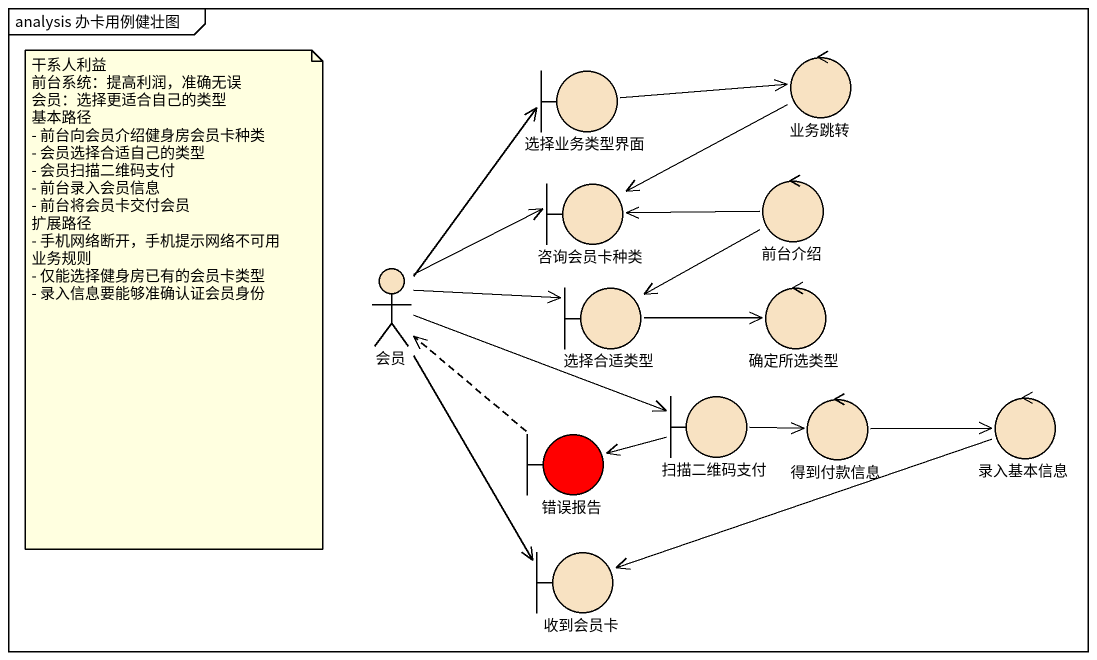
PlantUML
@startuml
mainframe analysis 办卡用例健壮图
boundary 选择业务类型界面 #F8E2C2
control 业务跳转 #F8E2C2
boundary 咨询会员卡种类 #F8E2C2
control 前台介绍 #F8E2C2
actor 会员 #F8E2C1
boundary 选择合适类型 #F8E2C2
control 确定所选类型 #F8E2C2
boundary 扫描二维码支付 #F8E2C2
control 得到付款信息 #F8E2C2
control 录入基本信息 #F8E2C2
boundary 错误报告 #FF0000
boundary 收到会员卡 #F8E2C2
选择业务类型界面 -right-> 业务跳转
业务跳转 -left-> 咨询会员卡种类
前台介绍 -left-> 咨询会员卡种类
前台介绍 -left-> 选择合适类型
会员 -up-> 选择业务类型界面
会员 -right-> 咨询会员卡种类
会员 -right-> 选择合适类型
会员 -right-> 扫描二维码支付
会员 --> 收到会员卡
选择合适类型 -right-> 确定所选类型
扫描二维码支付 -right-> 得到付款信息
扫描二维码支付 -left-> 错误报告
得到付款信息 -right-> 录入基本信息
录入基本信息 -left-> 收到会员卡
错误报告 .up.> 会员
note as N1
  干系人利益
  前台系统：提高利润，准确无误
  会员：选择更适合自己的类型
  基本路径
  - 前台向会员介绍健身房会员卡种类
  - 会员选择合适自己的类型
  - 会员扫描二维码支付
  - 前台录入会员信息
  - 前台将会员卡交付会员
  扩展路径
  - 手机网络断开，手机提示网络不可用
  业务规则
  - 仅能选择健身房已有的会员卡类型
  - 录入信息要能够准确认证会员身份
end note
@enduml
